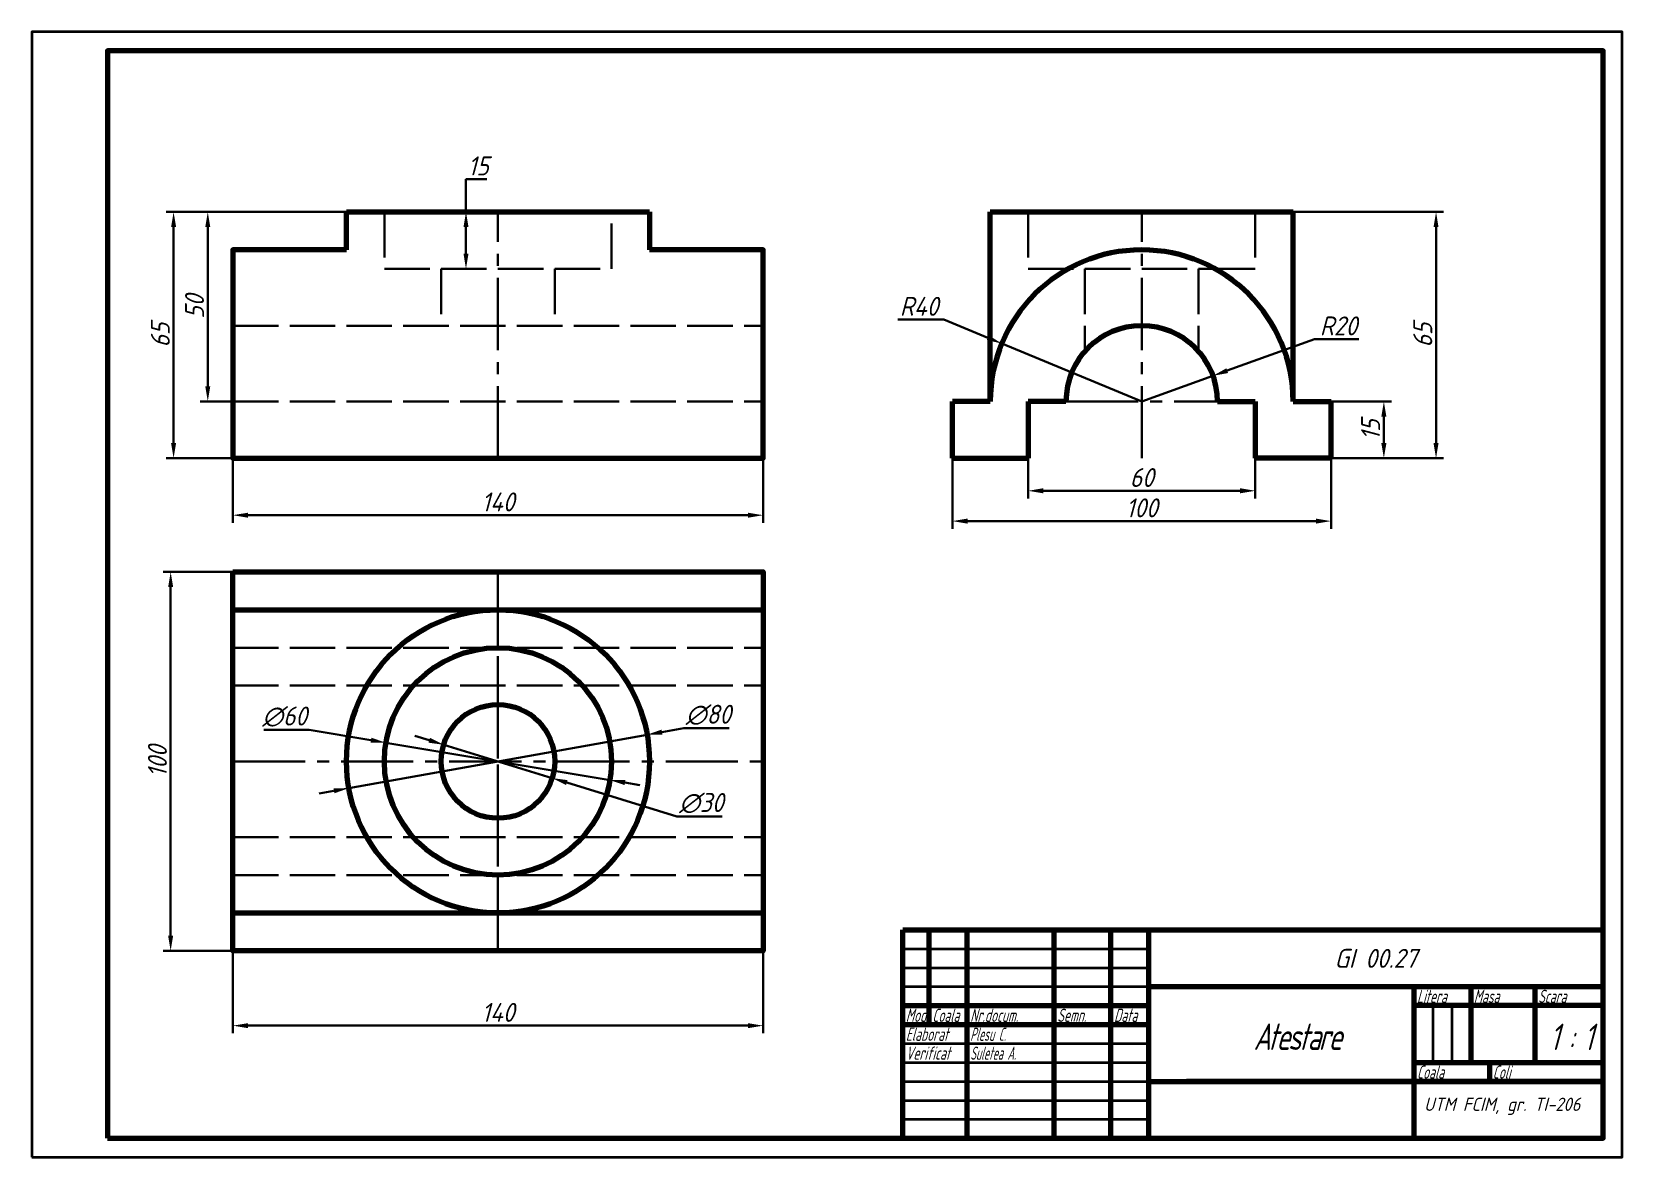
# Model space of a CAD drawing. Header units: millimetres. Extents: x 0 to 420, y 0 to 297.
import ezdxf
from ezdxf.enums import TextEntityAlignment as Align

# ---------------------------------------------------------------- set-up
doc = ezdxf.new("R2010")
doc.units = ezdxf.units.MM
doc.linetypes.add('ACAD_ISO02W100', pattern=[15, 12, -3])
doc.linetypes.add('CENTER2', pattern=[28.575, 19.05, -3.175, 3.175, -3.175])
doc.layers.get('0').update_dxf_attribs({"lineweight": 80})
for name, color, linetype, lineweight in [('Axe', 90, 'CENTER2', 30), ('Contur', 30, 'Continuous', 70), ('Cote', 140, 'Continuous', 30), ('Subtire', 114, 'Continuous', 35), ('text3.5', 21, 'Continuous', 35), ('text5', 221, 'Continuous', 50), ('text7', 130, 'Continuous', 70)]:
    doc.layers.add(name, color=color, linetype=linetype, lineweight=lineweight)
doc.layers.add('Invizibil', color=231, linetype='ACAD_ISO02W100', lineweight=30, plot=False)
doc.layers.add('nu il pot sterge', color=7, linetype='ACAD_ISO02W100', lineweight=15, plot=False)
doc.styles.get("Standard").update_dxf_attribs({"font": 'isocp.shx', "oblique": 15})
doc.dimstyles.new('ISO-25', dxfattribs={"dimtxt": 5, "dimasz": 4, "dimexe": 2, "dimexo": 0, "dimgap": 1, "dimtad": 1, "dimtoh": 1, "dimdec": 0, "dimtxsty": 'Standard', "dimcen": 4, "dimadec": 0, "dimazin": 0, "dimtfac": 1, "dimtdec": 0, "dimtmove": 0, "dimatfit": 3, "dimldrblk": 'DOTSMALL', "dimfxl": 1, "dimlwd": 30, "dimlwe": 30, "dimarcsym": 0})

# ---------------------------------------------------------------- blocks, each defined once
blk = doc.blocks.new('*D22')
at = {"layer": 'Cote', "color": 0, "lineweight": 30, "transparency": 16777216}
for p, q in [((53.11, 184.45), (53.11, 167.43)), ((193.11, 184.45), (193.11, 167.43)), ((57.11, 169.43), (189.11, 169.43))]:
    blk.add_line(p, q, dxfattribs=at)
at = {"layer": 'Cote', "color": 0, "transparency": 16777216}
for points in [[(57.11, 170.09), (57.11, 168.76), (53.11, 169.43)], [(189.11, 170.09), (189.11, 168.76), (193.11, 169.43)]]:
    blk.add_solid(points, dxfattribs=at)
at = {"layer": 'nu il pot sterge', "color": 0, "transparency": 16777216}
for p in [(53.11, 184.45), (193.11, 184.45), (193.11, 169.43)]:
    blk.add_point(p, dxfattribs=at)
at = {"layer": 'Cote', "color": 0, "transparency": 16777216, "insert": (123.11, 172.93), "char_height": 5, "attachment_point": 5}
blk.add_mtext('140', dxfattribs=at)
blk = doc.blocks.new('_DotSmall')
at = {"color": 0, "linetype": 'ByBlock', "const_width": 0.5}
blk.add_lwpolyline([(-0.0625, 0, 1), (0.0625, 0, 1)], format="xyb", close=True, dxfattribs=at)
blk = doc.blocks.new('*D23')
at = {"layer": 'Cote', "color": 0, "lineweight": 30, "transparency": 16777216}
for p, q in [((83.11, 249.45), (35.44, 249.45)), ((37.44, 245.45), (37.44, 188.45)), ((53.11, 184.45), (35.44, 184.45))]:
    blk.add_line(p, q, dxfattribs=at)
at = {"layer": 'Cote', "color": 0, "transparency": 16777216}
for points in [[(36.78, 245.45), (38.11, 245.45), (37.44, 249.45)], [(36.78, 188.45), (38.11, 188.45), (37.44, 184.45)]]:
    blk.add_solid(points, dxfattribs=at)
at = {"layer": 'nu il pot sterge', "color": 0, "transparency": 16777216}
for p in [(83.11, 249.45), (37.44, 184.45), (53.11, 184.45)]:
    blk.add_point(p, dxfattribs=at)
at = {"layer": 'Cote', "color": 0, "transparency": 16777216, "insert": (33.94, 216.95), "char_height": 5, "attachment_point": 5, "rotation": 90}
blk.add_mtext('65', dxfattribs=at)
blk = doc.blocks.new('*D24')
at = {"layer": 'Cote', "color": 0, "lineweight": 30, "transparency": 16777216}
for p, q in [((243.11, 184.45), (243.11, 165.87)), ((343.11, 184.45), (343.11, 165.87)), ((247.11, 167.87), (339.11, 167.87))]:
    blk.add_line(p, q, dxfattribs=at)
at = {"layer": 'Cote', "color": 0, "transparency": 16777216}
for points in [[(247.11, 168.53), (247.11, 167.2), (243.11, 167.87)], [(339.11, 168.53), (339.11, 167.2), (343.11, 167.87)]]:
    blk.add_solid(points, dxfattribs=at)
at = {"layer": 'nu il pot sterge', "color": 0, "transparency": 16777216}
for p in [(243.11, 184.45), (343.11, 184.45), (343.11, 167.87)]:
    blk.add_point(p, dxfattribs=at)
at = {"layer": 'Cote', "color": 0, "transparency": 16777216, "insert": (293.11, 171.37), "char_height": 5, "attachment_point": 5}
blk.add_mtext('100', dxfattribs=at)
blk = doc.blocks.new('*D25')
at = {"layer": 'Cote', "color": 0, "lineweight": 30, "transparency": 16777216}
for p, q in [((333.11, 249.45), (372.84, 249.45)), ((370.84, 245.45), (370.84, 188.45)), ((343.11, 184.45), (372.84, 184.45))]:
    blk.add_line(p, q, dxfattribs=at)
at = {"layer": 'Cote', "color": 0, "transparency": 16777216}
for points in [[(370.17, 245.45), (371.5, 245.45), (370.84, 249.45)], [(370.17, 188.45), (371.5, 188.45), (370.84, 184.45)]]:
    blk.add_solid(points, dxfattribs=at)
at = {"layer": 'nu il pot sterge', "color": 0, "transparency": 16777216}
for p in [(333.11, 249.45), (343.11, 184.45), (370.84, 184.45)]:
    blk.add_point(p, dxfattribs=at)
at = {"layer": 'Cote', "color": 0, "transparency": 16777216, "insert": (367.34, 216.95), "char_height": 5, "attachment_point": 5, "rotation": 90}
blk.add_mtext('65', dxfattribs=at)
blk = doc.blocks.new('*D26')
at = {"layer": 'Cote', "color": 0, "lineweight": 30, "transparency": 16777216}
for p, q in [((53.11, 154.45), (34.67, 154.45)), ((36.67, 150.45), (36.67, 58.45)), ((53.11, 54.45), (34.67, 54.45))]:
    blk.add_line(p, q, dxfattribs=at)
at = {"layer": 'Cote', "color": 0, "transparency": 16777216}
for points in [[(36, 150.45), (37.33, 150.45), (36.67, 154.45)], [(36, 58.45), (37.33, 58.45), (36.67, 54.45)]]:
    blk.add_solid(points, dxfattribs=at)
at = {"layer": 'nu il pot sterge', "color": 0, "transparency": 16777216}
for p in [(53.11, 154.45), (36.67, 54.45), (53.11, 54.45)]:
    blk.add_point(p, dxfattribs=at)
at = {"layer": 'Cote', "color": 0, "transparency": 16777216, "insert": (33.17, 104.45), "char_height": 5, "attachment_point": 5, "rotation": 90}
blk.add_mtext('100', dxfattribs=at)
blk = doc.blocks.new('*D27')
at = {"layer": 'Cote', "color": 0, "lineweight": 30, "transparency": 16777216}
for p, q in [((53.11, 54.45), (53.11, 32.71)), ((193.11, 54.45), (193.11, 32.71)), ((57.11, 34.71), (189.11, 34.71))]:
    blk.add_line(p, q, dxfattribs=at)
at = {"layer": 'Cote', "color": 0, "transparency": 16777216}
for points in [[(57.11, 35.37), (57.11, 34.04), (53.11, 34.71)], [(189.11, 35.37), (189.11, 34.04), (193.11, 34.71)]]:
    blk.add_solid(points, dxfattribs=at)
at = {"layer": 'nu il pot sterge', "color": 0, "transparency": 16777216}
for p in [(53.11, 54.45), (193.11, 54.45), (193.11, 34.71)]:
    blk.add_point(p, dxfattribs=at)
at = {"layer": 'Cote', "color": 0, "transparency": 16777216, "insert": (123.11, 38.21), "char_height": 5, "attachment_point": 5}
blk.add_mtext('140', dxfattribs=at)
blk = doc.blocks.new('*D28')
at = {"layer": 'Cote', "color": 0, "lineweight": 30, "transparency": 16777216}
for p, q in [((114.66, 249.45), (114.66, 258.12)), ((114.66, 258.12), (120.18, 258.12)), ((112.66, 249.45), (116.66, 249.45)), ((114.66, 238.45), (114.66, 245.45)), ((112.66, 234.45), (116.66, 234.45))]:
    blk.add_line(p, q, dxfattribs=at)
at = {"layer": 'Cote', "color": 0, "transparency": 16777216}
for points in [[(114, 245.45), (115.33, 245.45), (114.66, 249.45)], [(114, 238.45), (115.33, 238.45), (114.66, 234.45)]]:
    blk.add_solid(points, dxfattribs=at)
at = {"layer": 'nu il pot sterge', "color": 0, "transparency": 16777216}
for p in [(112.66, 249.45), (114.66, 249.45), (112.66, 234.45)]:
    blk.add_point(p, dxfattribs=at)
at = {"layer": 'Cote', "color": 0, "transparency": 16777216, "insert": (117.92, 261.62), "char_height": 5, "attachment_point": 5}
blk.add_mtext('15', dxfattribs=at)
blk = doc.blocks.new('*D29')
at = {"layer": 'Cote', "color": 0, "lineweight": 30, "transparency": 16777216}
for p, q in [((83.74, 97.4), (162.49, 111.49)), ((172.21, 113.23), (166.42, 112.19)), ((184.15, 113.23), (172.21, 113.23)), ((79.8, 96.7), (75.86, 96))]:
    blk.add_line(p, q, dxfattribs=at)
at = {"layer": 'Cote', "color": 0, "transparency": 16777216}
for points in [[(166.31, 112.85), (166.54, 111.54), (162.49, 111.49)], [(79.68, 97.36), (79.92, 96.04), (83.74, 97.4)]]:
    blk.add_solid(points, dxfattribs=at)
at = {"layer": 'nu il pot sterge', "color": 0, "transparency": 16777216}
for p in [(162.49, 111.49), (83.74, 97.4)]:
    blk.add_point(p, dxfattribs=at)
at = {"layer": 'Cote', "color": 0, "transparency": 16777216, "insert": (178.68, 116.73), "char_height": 5, "attachment_point": 5}
blk.add_mtext('∅80', dxfattribs=at)
blk = doc.blocks.new('*D30')
at = {"layer": 'Cote', "color": 0, "lineweight": 30, "transparency": 16777216}
for p, q in [((61.3, 112.76), (73.24, 112.76)), ((73.24, 112.76), (89.57, 110.04)), ((152.7, 99.51), (93.52, 109.38)), ((156.65, 98.85), (160.59, 98.2))]:
    blk.add_line(p, q, dxfattribs=at)
at = {"layer": 'Cote', "color": 0, "transparency": 16777216}
for points in [[(89.68, 110.7), (89.46, 109.38), (93.52, 109.38)], [(156.76, 99.51), (156.54, 98.2), (152.7, 99.51)]]:
    blk.add_solid(points, dxfattribs=at)
at = {"layer": 'nu il pot sterge', "color": 0, "transparency": 16777216}
for p in [(93.52, 109.38), (152.7, 99.51)]:
    blk.add_point(p, dxfattribs=at)
at = {"layer": 'Cote', "color": 0, "transparency": 16777216, "insert": (66.77, 116.26), "char_height": 5, "attachment_point": 5}
blk.add_mtext('∅60', dxfattribs=at)
blk = doc.blocks.new('*D31')
at = {"layer": 'Cote', "color": 0, "lineweight": 30, "transparency": 16777216}
for p, q in [((104.95, 110.02), (101.12, 111.2)), ((108.77, 108.85), (137.45, 100.04)), ((170.35, 89.94), (141.27, 98.87)), ((182.29, 89.94), (170.35, 89.94))]:
    blk.add_line(p, q, dxfattribs=at)
at = {"layer": 'Cote', "color": 0, "transparency": 16777216}
for points in [[(105.14, 110.66), (104.75, 109.39), (108.77, 108.85)], [(141.47, 99.51), (141.08, 98.23), (137.45, 100.04)]]:
    blk.add_solid(points, dxfattribs=at)
at = {"layer": 'nu il pot sterge', "color": 0, "transparency": 16777216}
for p in [(108.77, 108.85), (137.45, 100.04)]:
    blk.add_point(p, dxfattribs=at)
at = {"layer": 'Cote', "color": 0, "transparency": 16777216, "insert": (176.82, 93.44), "char_height": 5, "attachment_point": 5}
blk.add_mtext('∅30', dxfattribs=at)
blk = doc.blocks.new('*D32')
at = {"layer": 'Cote', "color": 0, "lineweight": 30, "transparency": 16777216}
for p, q in [((343.11, 199.45), (359.06, 199.45)), ((357.06, 195.45), (357.06, 188.45)), ((343.11, 184.45), (359.06, 184.45))]:
    blk.add_line(p, q, dxfattribs=at)
at = {"layer": 'Cote', "color": 0, "transparency": 16777216}
for points in [[(356.39, 195.45), (357.73, 195.45), (357.06, 199.45)], [(356.39, 188.45), (357.73, 188.45), (357.06, 184.45)]]:
    blk.add_solid(points, dxfattribs=at)
at = {"layer": 'nu il pot sterge', "color": 0, "transparency": 16777216}
for p in [(343.11, 199.45), (343.11, 184.45), (357.06, 184.45)]:
    blk.add_point(p, dxfattribs=at)
at = {"layer": 'Cote', "color": 0, "transparency": 16777216, "insert": (353.56, 191.95), "char_height": 5, "attachment_point": 5, "rotation": 90}
blk.add_mtext('15', dxfattribs=at)
blk = doc.blocks.new('*D33')
at = {"layer": 'Cote', "color": 0, "lineweight": 30, "transparency": 16777216}
for p, q in [((338.76, 215.89), (315.69, 207.58)), ((350.41, 215.89), (338.76, 215.89)), ((293.11, 199.45), (311.93, 206.22))]:
    blk.add_line(p, q, dxfattribs=at)
at = {"layer": 'Cote', "color": 0, "transparency": 16777216}
blk.add_solid([(315.47, 208.2), (315.92, 206.95), (311.93, 206.22)], dxfattribs=at)
at = {"layer": 'nu il pot sterge', "color": 0, "transparency": 16777216}
for p in [(311.93, 206.22), (293.11, 199.45)]:
    blk.add_point(p, dxfattribs=at)
at = {"layer": 'Cote', "color": 0, "transparency": 16777216, "insert": (345.08, 219.39), "char_height": 5, "attachment_point": 5}
blk.add_mtext('R20', dxfattribs=at)
blk = doc.blocks.new('*D34')
at = {"layer": 'Cote', "color": 0, "lineweight": 30, "transparency": 16777216}
for p, q in [((228.74, 221.06), (240.88, 221.06)), ((240.88, 221.06), (252.45, 216.27)), ((293.11, 199.45), (256.15, 214.74))]:
    blk.add_line(p, q, dxfattribs=at)
at = {"layer": 'Cote', "color": 0, "transparency": 16777216}
blk.add_solid([(252.71, 216.89), (252.2, 215.65), (256.15, 214.74)], dxfattribs=at)
at = {"layer": 'nu il pot sterge', "color": 0, "transparency": 16777216}
for p in [(256.15, 214.74), (293.11, 199.45)]:
    blk.add_point(p, dxfattribs=at)
at = {"layer": 'Cote', "color": 0, "transparency": 16777216, "insert": (234.31, 224.56), "char_height": 5, "attachment_point": 5}
blk.add_mtext('R40', dxfattribs=at)
blk = doc.blocks.new('*D35')
at = {"layer": 'Cote', "color": 0, "lineweight": 30, "transparency": 16777216}
for p, q in [((263.11, 184.45), (263.11, 173.87)), ((323.11, 184.45), (323.11, 173.87)), ((267.11, 175.87), (319.11, 175.87))]:
    blk.add_line(p, q, dxfattribs=at)
at = {"layer": 'Cote', "color": 0, "transparency": 16777216}
for points in [[(267.11, 176.54), (267.11, 175.21), (263.11, 175.87)], [(319.11, 176.54), (319.11, 175.21), (323.11, 175.87)]]:
    blk.add_solid(points, dxfattribs=at)
at = {"layer": 'nu il pot sterge', "color": 0, "transparency": 16777216}
for p in [(263.11, 184.45), (323.11, 184.45), (323.11, 175.87)]:
    blk.add_point(p, dxfattribs=at)
at = {"layer": 'Cote', "color": 0, "transparency": 16777216, "insert": (293.11, 179.37), "char_height": 5, "attachment_point": 5}
blk.add_mtext('60', dxfattribs=at)
blk = doc.blocks.new('*D36')
at = {"layer": 'Cote', "color": 0, "lineweight": 30, "transparency": 16777216}
for p, q in [((83.11, 249.45), (44.47, 249.45)), ((46.47, 245.45), (46.47, 203.45)), ((53.11, 199.45), (44.47, 199.45))]:
    blk.add_line(p, q, dxfattribs=at)
at = {"layer": 'Cote', "color": 0, "transparency": 16777216}
for points in [[(45.81, 245.45), (47.14, 245.45), (46.47, 249.45)], [(45.81, 203.45), (47.14, 203.45), (46.47, 199.45)]]:
    blk.add_solid(points, dxfattribs=at)
at = {"layer": 'nu il pot sterge', "color": 0, "transparency": 16777216}
for p in [(83.11, 249.45), (46.47, 199.45), (53.11, 199.45)]:
    blk.add_point(p, dxfattribs=at)
at = {"layer": 'Cote', "color": 0, "transparency": 16777216, "insert": (42.97, 224.45), "char_height": 5, "attachment_point": 5, "rotation": 90}
blk.add_mtext('50', dxfattribs=at)

msp = doc.modelspace()

# ---------------------------------------------------------------- linework, layer by layer
at = {"layer": 'Axe'}
for p, q in [((123.11, 184.45), (123.11, 249.45)), ((293.11, 184.45), (293.11, 249.45)), ((273.11, 199.45), (313.11, 199.45)), ((123.11, 154.45), (123.11, 54.45)), ((123.11, 54.45), (123.11, 154.45)), ((53.11, 104.45), (193.11, 104.45))]:
    msp.add_line(p, q, dxfattribs=at)
at = {"layer": 'Contur'}
for p, q in [((83.11, 239.45), (83.11, 249.45)), ((83.11, 249.45), (163.11, 249.45)), ((163.11, 249.45), (163.11, 239.45)), ((253.11, 199.45), (253.11, 249.45)), ((253.11, 249.45), (333.11, 249.45)), ((333.11, 199.45), (333.11, 249.45)), ((243.11, 184.45), (243.11, 199.45)), ((253.11, 199.45), (243.11, 199.45)), ((273.11, 199.45), (263.11, 199.45)), ((263.11, 199.45), (263.11, 184.45)), ((313.11, 199.45), (323.11, 199.45)), ((323.11, 199.45), (323.11, 184.45)), ((333.11, 199.45), (343.11, 199.45)), ((343.11, 184.45), (343.11, 199.45)), ((243.11, 184.45), (263.11, 184.45)), ((343.11, 184.45), (323.11, 184.45)), ((53.11, 144.45), (193.11, 144.45)), ((53.11, 64.45), (193.11, 64.45)), ((230, 5), (230, 60)), ((230, 5), (230, 60)), ((230, 60), (415, 60)), ((230, 5), (230, 60)), ((237, 35), (237, 60)), ((247, 5), (247, 60)), ((247, 5), (247, 60)), ((270, 5), (270, 60)), ((270, 5), (270, 60)), ((285, 5), (285, 60)), ((295, 5), (295, 60)), ((295, 45), (415, 45)), ((365, 45), (365, 5)), ((380, 45), (380, 25)), ((397, 25), (397, 45)), ((415, 45), (415, 45)), ((415, 45), (415, 45)), ((230, 40), (295, 40)), ((415, 40), (365, 40)), ((230, 35), (295, 35)), ((365, 25), (415, 25)), ((385, 25), (385, 20)), ((295, 20), (415, 20)), ((415, 20), (304.9, 20))]:
    msp.add_line(p, q, dxfattribs=at)
for points in [[(20, 5), (415, 5), (415, 292), (20, 292)], [(53.11, 154.45), (193.11, 154.45), (193.11, 54.45), (53.11, 54.45)]]:
    msp.add_lwpolyline(points, close=True, dxfattribs=at)
msp.add_lwpolyline([(83.11, 239.45), (53.11, 239.45), (53.11, 184.45), (193.11, 184.45), (193.11, 239.45), (163.11, 239.45)], dxfattribs=at)
for radius in [40, 30, 15]:
    msp.add_circle((123.11, 104.45), radius, dxfattribs=at)
for radius in [40, 20]:
    msp.add_arc((293.11, 199.45), radius, 0, 180, dxfattribs=at)
at = {"layer": 'Invizibil'}
for p, q in [((93.11, 249.45), (93.11, 234.45)), ((153.11, 234.45), (153.11, 249.45)), ((263.11, 249.45), (263.11, 234.45)), ((323.11, 249.45), (323.11, 234.45)), ((93.11, 234.45), (153.11, 234.45)), ((108.11, 234.45), (108.11, 219.45)), ((138.11, 234.45), (138.11, 219.45)), ((263.11, 234.45), (323.11, 234.45)), ((278.11, 234.45), (278.11, 212.68)), ((323.11, 234.45), (308.11, 234.45)), ((308.11, 234.45), (308.11, 212.68)), ((53.11, 219.45), (193.11, 219.45)), ((53.11, 199.45), (193.11, 199.45)), ((53.11, 134.45), (193.11, 134.45)), ((53.11, 124.45), (193.11, 124.45)), ((53.11, 84.45), (193.11, 84.45)), ((53.11, 74.45), (193.11, 74.45))]:
    msp.add_line(p, q, dxfattribs=at)
at = {"layer": 'Subtire'}
for p, q in [((230, 55), (295, 55)), ((230, 50), (295, 50)), ((230, 45), (295, 45)), ((370, 40), (370, 25)), ((375, 40), (375, 25)), ((230, 30), (295, 30)), ((230, 25), (295, 25)), ((230, 20), (295, 20)), ((230, 15), (295, 15)), ((230, 10), (295, 10))]:
    msp.add_line(p, q, dxfattribs=at)
msp.add_lwpolyline([(0, 0), (420, 0), (420, 297), (0, 297)], close=True, dxfattribs=at)
at = {"layer": 'text5'}
msp.add_line((320, 0), (320, 0), dxfattribs=at)

# ---------------------------------------------------------------- texts
at = {"layer": 'text3.5', "char_height": 3.5, "attachment_point": 1}
for s, width, insert in [('{\\Fisocp|c238;\\W0.7;Litera}', 4.3941, (365.81, 44.2)), ('{\\Fisocp|c238;\\W0.7;Masa}', 4.3941, (380.81, 44.2)), ('{\\Fisocp|c238;\\W0.7;Scara}', 4.3941, (397.81, 44.2)), ('{\\Fisocp|c238;\\W0.7;Mod.}', 4.3941, (230.81, 39.2)), ('{\\Fisocp|c238;\\W0.7;Coala}', 4.3941, (237.81, 39.2)), ('{\\Fisocp|c238;\\W0.7;Nr.docum.}', 4.3941, (247.81, 39.2)), ('{\\Fisocp|c238;\\W0.7;Semn.}', 4.3941, (270.81, 39.2)), ('{\\Fisocp|c238;\\W0.7;Data}', 4.3941, (285.81, 39.2)), ('{\\Fisocp|c238;\\W0.7;Elaborat}', 4.3941, (230.81, 34.2)), ('{\\W0.6;Plesu C.}', 22.189, (247.81, 34.2)), ('{\\Fisocp|c238;\\W0.7;Verificat}', 4.3941, (230.81, 29.2)), ('{\\W0.6;Suletea A.}', 22.189, (247.81, 29.2)), ('{\\Fisocp|c238;\\W0.7;Coala}', 4.3941, (365.81, 24.2)), ('{\\Fisocp|c238;\\W0.7;Coli}', 4.3941, (385.81, 24.2))]:
    msp.add_mtext_dynamic_manual_height_columns(s, width=width, gutter_width=12.5, heights=[0], dxfattribs=dict(at, insert=insert))
at = {"layer": 'text5', "oblique": 15}
msp.add_text('GI 00.27', height=5, dxfattribs=at).set_placement((354.92, 52.48), align=Align.MIDDLE)
at = {"layer": 'text5', "insert": (367.68, 15.71), "char_height": 3.5, "attachment_point": 1}
msp.add_mtext_dynamic_manual_height_columns('UTM FCIM, gr. TI-206', width=54.2101, gutter_width=17.5, heights=[14.87], dxfattribs=at)
at = {"layer": 'text7', "char_height": 7, "attachment_point": 1}
for s, width, heights, insert in [('{\\W0.8;\\T0.85;Atestare}', 46.5497, [13.8], (322.64, 35.3)), ('{\\W0.8;\\T0.85;1 : 1}', 16.2769, [7.63], (400.87, 35.24))]:
    msp.add_mtext_dynamic_manual_height_columns(s, width=width, gutter_width=17.5, heights=heights, dxfattribs=dict(at, insert=insert))

# ---------------------------------------------------------------- dimensions: what is measured, and where the dimension line sits
at = {"layer": 'Cote'}
dim = msp.add_linear_dim(base=(114.66, 249.45), p1=(112.66, 234.45), p2=(112.66, 249.45), angle=90, dimstyle='ISO-25', dxfattribs=at)
dim.commit()
dim.dimension.update_dxf_attribs({"geometry": '*D28', "text_midpoint": (117.92, 258.12), "dimtype": 160})
for base, p1, p2, picture, middle in [((37.44, 184.45), (83.11, 249.45), (53.11, 184.45), '*D23', (33.94, 216.95)), ((46.47, 199.45), (83.11, 249.45), (53.11, 199.45), '*D36', (42.97, 224.45)), ((370.84, 184.45), (333.11, 249.45), (343.11, 184.45), '*D25', (367.34, 216.95)), ((357.06, 184.45), (343.11, 199.45), (343.11, 184.45), '*D32', (353.56, 191.95)), ((36.67, 54.45), (53.11, 154.45), (53.11, 54.45), '*D26', (33.17, 104.45))]:
    dim = msp.add_linear_dim(base=base, p1=p1, p2=p2, angle=90, dimstyle='ISO-25', dxfattribs=at)
    dim.commit()
    dim.dimension.update_dxf_attribs({"geometry": picture, "text_midpoint": middle})
for mpoint, picture, middle in [((256.15, 214.74), '*D34', (234.31, 221.06)), ((311.93, 206.22), '*D33', (345.08, 215.89))]:
    dim = msp.add_radius_dim(center=(293.11, 199.45), mpoint=mpoint, dimstyle='ISO-25', dxfattribs=at)
    dim.commit()
    dim.dimension.update_dxf_attribs({"geometry": picture, "text_midpoint": middle, "dimtype": 164})
for base, p1, p2, picture, middle in [((193.11, 169.43), (53.11, 184.45), (193.11, 184.45), '*D22', (123.11, 172.93)), ((343.11, 167.87), (243.11, 184.45), (343.11, 184.45), '*D24', (293.11, 171.37)), ((323.11, 175.87), (263.11, 184.45), (323.11, 184.45), '*D35', (293.11, 179.37)), ((193.11, 34.71), (53.11, 54.45), (193.11, 54.45), '*D27', (123.11, 38.21))]:
    dim = msp.add_linear_dim(base=base, p1=p1, p2=p2, dimstyle='ISO-25', dxfattribs=at)
    dim.commit()
    dim.dimension.update_dxf_attribs({"geometry": picture, "text_midpoint": middle})
for p1, p2, picture, middle in [((152.7, 99.51), (93.52, 109.38), '*D30', (73.24, 112.76)), ((83.74, 97.4), (162.49, 111.49), '*D29', (172.21, 113.23)), ((108.77, 108.85), (137.45, 100.04), '*D31', (176.82, 89.94))]:
    dim = msp.add_diameter_dim_2p(p1=p1, p2=p2, dimstyle='ISO-25', dxfattribs=at)
    dim.commit()
    dim.dimension.update_dxf_attribs({"geometry": picture, "text_midpoint": middle, "dimtype": 163})

doc.saveas('drawing.dxf')
